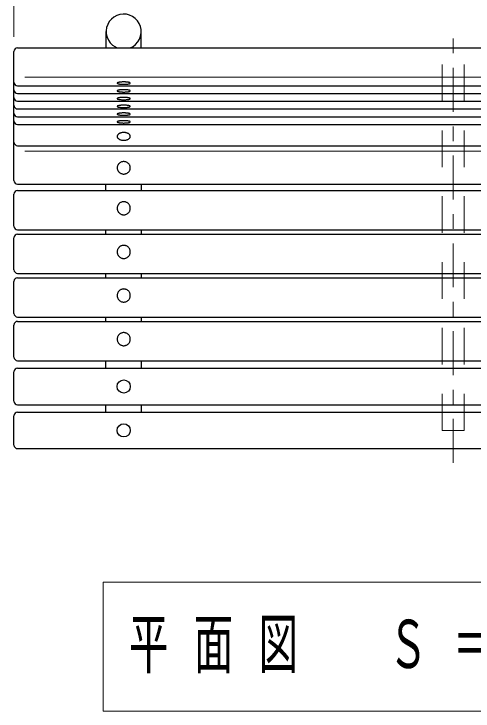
# Model space of a CAD drawing. Units: millimetres on the paper, scale 1:20. Extents: x -365 to 0, y -26 to 257.
# Drawn here: x -295.34 to -263.97, y 173.17 to 220.82 of the extents above; entities that cross this region are included whole.
import ezdxf

# ---------------------------------------------------------------- set-up
doc = ezdxf.new("R2010")
doc.units = ezdxf.units.MM
doc.linetypes.add('USER1', pattern=[4.5, 2.5, -2])
doc.linetypes.add('USER2', pattern=[6, 3, -1, 1, -1])
doc.layers.add('1_20', color=7, linetype='Continuous', lineweight=25)
doc.styles.add('ＭＳ ゴシック', font='')
doc.styles.get('ＭＳ ゴシック').set_extended_font_data('MS Gothic')

msp = doc.modelspace()

# ---------------------------------------------------------------- linework, layer by layer
at = {"layer": '1_20', "lineweight": 13}
for p, q in [((-295.336, 219.252), (-295.336, 231.811)), ((-294.586, 216.489), (-236.086, 216.489)), ((-294.586, 211.437), (-236.086, 211.437)), ((-289.236, 181.967), (-289.236, 173.167)), ((-241.436, 181.967), (-289.236, 181.967)), ((-289.236, 173.167), (-241.436, 173.167))]:
    msp.add_line(p, q, dxfattribs=at)
at = {"layer": '1_20', "linetype": 'USER2', "lineweight": 13}
msp.add_line((-265.336, 190.132), (-265.336, 219.945), dxfattribs=at)
at = {"layer": '1_20'}
for p, q in [((-289.036, 218.502), (-289.036, 219.615)), ((-286.636, 218.502), (-286.636, 219.615)), ((-295.336, 209.436), (-295.336, 218.252)), ((-295.086, 218.502), (-235.586, 218.502)), ((-295.086, 215.91), (-235.586, 215.91)), ((-295.086, 215.381), (-235.586, 215.381)), ((-295.086, 214.851), (-235.586, 214.851)), ((-295.086, 214.322), (-235.586, 214.322)), ((-295.086, 213.792), (-235.586, 213.792)), ((-295.086, 213.263), (-235.586, 213.263)), ((-295.086, 211.814), (-235.586, 211.814)), ((-295.086, 209.186), (-235.586, 209.186)), ((-295.086, 208.753), (-235.586, 208.753)), ((-289.051, 208.753), (-289.051, 209.186)), ((-286.621, 208.753), (-286.621, 209.186)), ((-295.336, 206.316), (-295.336, 208.503)), ((-295.086, 206.066), (-235.586, 206.066)), ((-289.051, 205.77), (-289.051, 206.066)), ((-286.621, 205.77), (-286.621, 206.066)), ((-295.336, 203.334), (-295.336, 205.52)), ((-295.086, 205.77), (-235.586, 205.77)), ((-295.086, 203.084), (-235.586, 203.084)), ((-289.051, 202.788), (-289.051, 203.084)), ((-286.621, 202.788), (-286.621, 203.084)), ((-295.336, 200.351), (-295.336, 202.538)), ((-295.086, 202.788), (-235.586, 202.788)), ((-295.086, 200.101), (-235.586, 200.101)), ((-295.086, 199.805), (-235.586, 199.805)), ((-289.051, 199.805), (-289.051, 200.101)), ((-286.621, 199.805), (-286.621, 200.101)), ((-295.336, 197.368), (-295.336, 199.555)), ((-295.086, 197.118), (-235.586, 197.118)), ((-289.051, 196.603), (-289.051, 197.118)), ((-286.621, 196.603), (-286.621, 197.118)), ((-295.336, 194.353), (-295.336, 196.353)), ((-295.086, 196.603), (-235.586, 196.603)), ((-295.086, 194.103), (-235.586, 194.103)), ((-289.051, 193.603), (-289.051, 194.103)), ((-286.621, 193.603), (-286.621, 194.103)), ((-295.086, 193.603), (-235.586, 193.603)), ((-295.336, 191.353), (-295.336, 193.353)), ((-295.086, 191.103), (-235.586, 191.103))]:
    msp.add_line(p, q, dxfattribs=at)
at = {"layer": '1_20', "linetype": 'USER1', "lineweight": 13}
for p, q in [((-266.086, 192.353), (-266.086, 218.502)), ((-264.586, 192.353), (-264.586, 218.502)), ((-266.086, 192.353), (-264.586, 192.353))]:
    msp.add_line(p, q, dxfattribs=at)
at = {"layer": '1_20'}
msp.add_lwpolyline([(-287.398, 218.502), (-287.199, 218.602), (-287.021, 218.737), (-286.872, 218.903), (-286.756, 219.094), (-286.678, 219.303), (-286.64, 219.522), (-286.643, 219.745), (-286.688, 219.963), (-286.773, 220.17), (-286.895, 220.357), (-287.049, 220.518), (-287.231, 220.648), (-287.433, 220.742), (-287.65, 220.797), (-287.873, 220.81), (-288.095, 220.783), (-288.308, 220.715), (-288.504, 220.608), (-288.678, 220.468), (-288.822, 220.297), (-288.932, 220.103), (-289.003, 219.892), (-289.035, 219.671), (-289.024, 219.449), (-288.973, 219.232), (-288.882, 219.029), (-288.754, 218.845), (-288.595, 218.689), (-288.442, 218.583), (-288.273, 218.501)], dxfattribs=at)
for points in [[(-288.286, 216.091), (-288.284, 216.084), (-288.279, 216.077), (-288.271, 216.07), (-288.259, 216.063), (-288.244, 216.057), (-288.226, 216.051), (-288.205, 216.045), (-288.181, 216.039), (-288.154, 216.034), (-288.125, 216.03), (-288.094, 216.025), (-288.061, 216.022), (-288.026, 216.019), (-287.99, 216.016), (-287.953, 216.014), (-287.914, 216.012), (-287.875, 216.011), (-287.836, 216.011), (-287.797, 216.011), (-287.758, 216.012), (-287.72, 216.014), (-287.682, 216.016), (-287.646, 216.019), (-287.611, 216.022), (-287.578, 216.025), (-287.547, 216.03), (-287.518, 216.034), (-287.491, 216.039), (-287.467, 216.045), (-287.446, 216.051), (-287.428, 216.057), (-287.413, 216.063), (-287.401, 216.07), (-287.393, 216.077), (-287.388, 216.084), (-287.386, 216.091), (-287.388, 216.097), (-287.393, 216.104), (-287.401, 216.111), (-287.413, 216.118), (-287.428, 216.124), (-287.446, 216.13), (-287.467, 216.136), (-287.491, 216.142), (-287.518, 216.147), (-287.547, 216.151), (-287.578, 216.156), (-287.611, 216.159), (-287.646, 216.163), (-287.682, 216.165), (-287.72, 216.167), (-287.758, 216.169), (-287.797, 216.17), (-287.836, 216.17), (-287.875, 216.17), (-287.914, 216.169), (-287.953, 216.167), (-287.99, 216.165), (-288.026, 216.163), (-288.061, 216.159), (-288.094, 216.156), (-288.125, 216.151), (-288.154, 216.147), (-288.181, 216.142), (-288.205, 216.136), (-288.226, 216.13), (-288.244, 216.124), (-288.259, 216.118), (-288.271, 216.111), (-288.279, 216.104), (-288.284, 216.097)], [(-288.286, 215.561), (-288.284, 215.554), (-288.279, 215.547), (-288.271, 215.54), (-288.259, 215.534), (-288.244, 215.527), (-288.226, 215.521), (-288.205, 215.515), (-288.181, 215.51), (-288.154, 215.505), (-288.125, 215.5), (-288.094, 215.496), (-288.061, 215.492), (-288.026, 215.489), (-287.99, 215.486), (-287.953, 215.484), (-287.914, 215.483), (-287.875, 215.482), (-287.836, 215.482), (-287.797, 215.482), (-287.758, 215.483), (-287.72, 215.484), (-287.682, 215.486), (-287.646, 215.489), (-287.611, 215.492), (-287.578, 215.496), (-287.547, 215.5), (-287.518, 215.505), (-287.491, 215.51), (-287.467, 215.515), (-287.446, 215.521), (-287.428, 215.527), (-287.413, 215.534), (-287.401, 215.54), (-287.393, 215.547), (-287.388, 215.554), (-287.386, 215.561), (-287.388, 215.568), (-287.393, 215.575), (-287.401, 215.582), (-287.413, 215.588), (-287.428, 215.595), (-287.446, 215.601), (-287.467, 215.607), (-287.491, 215.612), (-287.518, 215.617), (-287.547, 215.622), (-287.578, 215.626), (-287.611, 215.63), (-287.646, 215.633), (-287.682, 215.636), (-287.72, 215.638), (-287.758, 215.639), (-287.797, 215.64), (-287.836, 215.64), (-287.875, 215.64), (-287.914, 215.639), (-287.953, 215.638), (-287.99, 215.636), (-288.026, 215.633), (-288.061, 215.63), (-288.094, 215.626), (-288.125, 215.622), (-288.154, 215.617), (-288.181, 215.612), (-288.205, 215.607), (-288.226, 215.601), (-288.244, 215.595), (-288.259, 215.588), (-288.271, 215.582), (-288.279, 215.575), (-288.284, 215.568)], [(-288.286, 215.032), (-288.284, 215.025), (-288.279, 215.018), (-288.271, 215.011), (-288.259, 215.004), (-288.244, 214.998), (-288.226, 214.992), (-288.205, 214.986), (-288.181, 214.98), (-288.154, 214.975), (-288.125, 214.971), (-288.094, 214.966), (-288.061, 214.963), (-288.026, 214.96), (-287.99, 214.957), (-287.953, 214.955), (-287.914, 214.953), (-287.875, 214.952), (-287.836, 214.952), (-287.797, 214.952), (-287.758, 214.953), (-287.72, 214.955), (-287.682, 214.957), (-287.646, 214.96), (-287.611, 214.963), (-287.578, 214.966), (-287.547, 214.971), (-287.518, 214.975), (-287.491, 214.98), (-287.467, 214.986), (-287.446, 214.992), (-287.428, 214.998), (-287.413, 215.004), (-287.401, 215.011), (-287.393, 215.018), (-287.388, 215.025), (-287.386, 215.032), (-287.388, 215.038), (-287.393, 215.045), (-287.401, 215.052), (-287.413, 215.059), (-287.428, 215.065), (-287.446, 215.071), (-287.467, 215.077), (-287.491, 215.083), (-287.518, 215.088), (-287.547, 215.092), (-287.578, 215.097), (-287.611, 215.1), (-287.646, 215.104), (-287.682, 215.106), (-287.72, 215.108), (-287.758, 215.11), (-287.797, 215.111), (-287.836, 215.111), (-287.875, 215.111), (-287.914, 215.11), (-287.953, 215.108), (-287.99, 215.106), (-288.026, 215.104), (-288.061, 215.1), (-288.094, 215.097), (-288.125, 215.092), (-288.154, 215.088), (-288.181, 215.083), (-288.205, 215.077), (-288.226, 215.071), (-288.244, 215.065), (-288.259, 215.059), (-288.271, 215.052), (-288.279, 215.045), (-288.284, 215.038)], [(-288.286, 214.502), (-288.284, 214.495), (-288.279, 214.488), (-288.271, 214.481), (-288.259, 214.475), (-288.244, 214.468), (-288.226, 214.462), (-288.205, 214.456), (-288.181, 214.451), (-288.154, 214.446), (-288.125, 214.441), (-288.094, 214.437), (-288.061, 214.433), (-288.026, 214.43), (-287.99, 214.427), (-287.953, 214.425), (-287.914, 214.424), (-287.875, 214.423), (-287.836, 214.423), (-287.797, 214.423), (-287.758, 214.424), (-287.72, 214.425), (-287.682, 214.427), (-287.646, 214.43), (-287.611, 214.433), (-287.578, 214.437), (-287.547, 214.441), (-287.518, 214.446), (-287.491, 214.451), (-287.467, 214.456), (-287.446, 214.462), (-287.428, 214.468), (-287.413, 214.475), (-287.401, 214.481), (-287.393, 214.488), (-287.388, 214.495), (-287.386, 214.502), (-287.388, 214.509), (-287.393, 214.516), (-287.401, 214.523), (-287.413, 214.529), (-287.428, 214.536), (-287.446, 214.542), (-287.467, 214.548), (-287.491, 214.553), (-287.518, 214.558), (-287.547, 214.563), (-287.578, 214.567), (-287.611, 214.571), (-287.646, 214.574), (-287.682, 214.577), (-287.72, 214.579), (-287.758, 214.58), (-287.797, 214.581), (-287.836, 214.581), (-287.875, 214.581), (-287.914, 214.58), (-287.953, 214.579), (-287.99, 214.577), (-288.026, 214.574), (-288.061, 214.571), (-288.094, 214.567), (-288.125, 214.563), (-288.154, 214.558), (-288.181, 214.553), (-288.205, 214.548), (-288.226, 214.542), (-288.244, 214.536), (-288.259, 214.529), (-288.271, 214.523), (-288.279, 214.516), (-288.284, 214.509)], [(-288.286, 213.973), (-288.284, 213.966), (-288.279, 213.959), (-288.271, 213.952), (-288.259, 213.945), (-288.244, 213.939), (-288.226, 213.933), (-288.205, 213.927), (-288.181, 213.921), (-288.154, 213.916), (-288.125, 213.912), (-288.094, 213.907), (-288.061, 213.904), (-288.026, 213.901), (-287.99, 213.898), (-287.953, 213.896), (-287.914, 213.894), (-287.875, 213.893), (-287.836, 213.893), (-287.797, 213.893), (-287.758, 213.894), (-287.72, 213.896), (-287.682, 213.898), (-287.646, 213.901), (-287.611, 213.904), (-287.578, 213.907), (-287.547, 213.912), (-287.518, 213.916), (-287.491, 213.921), (-287.467, 213.927), (-287.446, 213.933), (-287.428, 213.939), (-287.413, 213.945), (-287.401, 213.952), (-287.393, 213.959), (-287.388, 213.966), (-287.386, 213.973), (-287.388, 213.979), (-287.393, 213.986), (-287.401, 213.993), (-287.413, 214), (-287.428, 214.006), (-287.446, 214.012), (-287.467, 214.018), (-287.491, 214.024), (-287.518, 214.029), (-287.547, 214.033), (-287.578, 214.038), (-287.611, 214.041), (-287.646, 214.044), (-287.682, 214.047), (-287.72, 214.049), (-287.758, 214.051), (-287.797, 214.052), (-287.836, 214.052), (-287.875, 214.052), (-287.914, 214.051), (-287.953, 214.049), (-287.99, 214.047), (-288.026, 214.044), (-288.061, 214.041), (-288.094, 214.038), (-288.125, 214.033), (-288.154, 214.029), (-288.181, 214.024), (-288.205, 214.018), (-288.226, 214.012), (-288.244, 214.006), (-288.259, 214), (-288.271, 213.993), (-288.279, 213.986), (-288.284, 213.979)], [(-288.286, 213.443), (-288.284, 213.436), (-288.279, 213.429), (-288.271, 213.422), (-288.259, 213.416), (-288.244, 213.409), (-288.226, 213.403), (-288.205, 213.397), (-288.181, 213.392), (-288.154, 213.387), (-288.125, 213.382), (-288.094, 213.378), (-288.061, 213.374), (-288.026, 213.371), (-287.99, 213.368), (-287.953, 213.366), (-287.914, 213.365), (-287.875, 213.364), (-287.836, 213.364), (-287.797, 213.364), (-287.758, 213.365), (-287.72, 213.366), (-287.682, 213.368), (-287.646, 213.371), (-287.611, 213.374), (-287.578, 213.378), (-287.547, 213.382), (-287.518, 213.387), (-287.491, 213.392), (-287.467, 213.397), (-287.446, 213.403), (-287.428, 213.409), (-287.413, 213.416), (-287.401, 213.422), (-287.393, 213.429), (-287.388, 213.436), (-287.386, 213.443), (-287.388, 213.45), (-287.393, 213.457), (-287.401, 213.464), (-287.413, 213.47), (-287.428, 213.477), (-287.446, 213.483), (-287.467, 213.489), (-287.491, 213.494), (-287.518, 213.499), (-287.547, 213.504), (-287.578, 213.508), (-287.611, 213.512), (-287.646, 213.515), (-287.682, 213.518), (-287.72, 213.52), (-287.758, 213.521), (-287.797, 213.522), (-287.836, 213.522), (-287.875, 213.522), (-287.914, 213.521), (-287.953, 213.52), (-287.99, 213.518), (-288.026, 213.515), (-288.061, 213.512), (-288.094, 213.508), (-288.125, 213.504), (-288.154, 213.499), (-288.181, 213.494), (-288.205, 213.489), (-288.226, 213.483), (-288.244, 213.477), (-288.259, 213.47), (-288.271, 213.464), (-288.279, 213.457), (-288.284, 213.45)], [(-288.286, 212.45), (-288.284, 212.427), (-288.279, 212.404), (-288.271, 212.381), (-288.259, 212.359), (-288.244, 212.338), (-288.226, 212.318), (-288.205, 212.298), (-288.181, 212.28), (-288.154, 212.263), (-288.125, 212.247), (-288.094, 212.233), (-288.061, 212.221), (-288.026, 212.21), (-287.99, 212.201), (-287.953, 212.194), (-287.914, 212.189), (-287.875, 212.186), (-287.836, 212.185), (-287.797, 212.186), (-287.758, 212.189), (-287.72, 212.194), (-287.682, 212.201), (-287.646, 212.21), (-287.611, 212.221), (-287.578, 212.233), (-287.547, 212.247), (-287.518, 212.263), (-287.491, 212.28), (-287.467, 212.298), (-287.446, 212.318), (-287.428, 212.338), (-287.413, 212.359), (-287.401, 212.381), (-287.393, 212.404), (-287.388, 212.427), (-287.386, 212.45), (-287.388, 212.473), (-287.393, 212.496), (-287.401, 212.518), (-287.413, 212.54), (-287.428, 212.562), (-287.446, 212.582), (-287.467, 212.602), (-287.491, 212.62), (-287.518, 212.637), (-287.547, 212.652), (-287.578, 212.667), (-287.611, 212.679), (-287.646, 212.69), (-287.682, 212.698), (-287.72, 212.705), (-287.758, 212.71), (-287.797, 212.713), (-287.836, 212.714), (-287.875, 212.713), (-287.914, 212.71), (-287.953, 212.705), (-287.99, 212.698), (-288.026, 212.69), (-288.061, 212.679), (-288.094, 212.667), (-288.125, 212.652), (-288.154, 212.637), (-288.181, 212.62), (-288.205, 212.602), (-288.226, 212.582), (-288.244, 212.562), (-288.259, 212.54), (-288.271, 212.518), (-288.279, 212.496), (-288.284, 212.473)], [(-288.286, 210.301), (-288.284, 210.263), (-288.279, 210.227), (-288.271, 210.19), (-288.259, 210.155), (-288.244, 210.121), (-288.226, 210.088), (-288.205, 210.056), (-288.181, 210.027), (-288.154, 210), (-288.125, 209.975), (-288.094, 209.952), (-288.061, 209.932), (-288.026, 209.915), (-287.99, 209.901), (-287.953, 209.89), (-287.914, 209.881), (-287.875, 209.877), (-287.836, 209.875), (-287.797, 209.877), (-287.758, 209.881), (-287.72, 209.89), (-287.682, 209.901), (-287.646, 209.915), (-287.611, 209.932), (-287.578, 209.952), (-287.547, 209.975), (-287.518, 210), (-287.491, 210.027), (-287.467, 210.056), (-287.446, 210.088), (-287.428, 210.121), (-287.413, 210.155), (-287.401, 210.19), (-287.393, 210.227), (-287.388, 210.263), (-287.386, 210.301), (-287.388, 210.338), (-287.393, 210.374), (-287.401, 210.411), (-287.413, 210.446), (-287.428, 210.48), (-287.446, 210.513), (-287.467, 210.545), (-287.491, 210.574), (-287.518, 210.601), (-287.547, 210.626), (-287.578, 210.649), (-287.611, 210.669), (-287.646, 210.686), (-287.682, 210.7), (-287.72, 210.712), (-287.758, 210.72), (-287.797, 210.724), (-287.836, 210.726), (-287.875, 210.724), (-287.914, 210.72), (-287.953, 210.712), (-287.99, 210.7), (-288.026, 210.686), (-288.061, 210.669), (-288.094, 210.649), (-288.125, 210.626), (-288.154, 210.601), (-288.181, 210.574), (-288.205, 210.545), (-288.226, 210.513), (-288.244, 210.48), (-288.259, 210.446), (-288.271, 210.411), (-288.279, 210.374), (-288.284, 210.338)], [(-288.286, 207.535), (-288.284, 207.496), (-288.279, 207.458), (-288.271, 207.42), (-288.259, 207.382), (-288.244, 207.346), (-288.226, 207.312), (-288.205, 207.279), (-288.181, 207.248), (-288.154, 207.219), (-288.125, 207.193), (-288.094, 207.169), (-288.061, 207.148), (-288.026, 207.13), (-287.99, 207.115), (-287.953, 207.103), (-287.914, 207.095), (-287.875, 207.09), (-287.836, 207.088), (-287.797, 207.09), (-287.758, 207.095), (-287.72, 207.103), (-287.682, 207.115), (-287.646, 207.13), (-287.611, 207.148), (-287.578, 207.169), (-287.547, 207.193), (-287.518, 207.219), (-287.491, 207.248), (-287.467, 207.279), (-287.446, 207.312), (-287.428, 207.346), (-287.413, 207.382), (-287.401, 207.42), (-287.393, 207.458), (-287.388, 207.496), (-287.386, 207.535), (-287.388, 207.574), (-287.393, 207.613), (-287.401, 207.651), (-287.413, 207.689), (-287.428, 207.725), (-287.446, 207.759), (-287.467, 207.792), (-287.491, 207.823), (-287.518, 207.852), (-287.547, 207.878), (-287.578, 207.902), (-287.611, 207.923), (-287.646, 207.941), (-287.682, 207.956), (-287.72, 207.968), (-287.758, 207.976), (-287.797, 207.981), (-287.836, 207.983), (-287.875, 207.981), (-287.914, 207.976), (-287.953, 207.968), (-287.99, 207.956), (-288.026, 207.941), (-288.061, 207.923), (-288.094, 207.902), (-288.125, 207.878), (-288.154, 207.852), (-288.181, 207.823), (-288.205, 207.792), (-288.226, 207.759), (-288.244, 207.725), (-288.259, 207.689), (-288.271, 207.651), (-288.279, 207.613), (-288.284, 207.574)], [(-288.286, 204.553), (-288.284, 204.514), (-288.279, 204.475), (-288.271, 204.437), (-288.259, 204.4), (-288.244, 204.364), (-288.226, 204.329), (-288.205, 204.296), (-288.181, 204.265), (-288.154, 204.236), (-288.125, 204.21), (-288.094, 204.186), (-288.061, 204.165), (-288.026, 204.147), (-287.99, 204.132), (-287.953, 204.121), (-287.914, 204.112), (-287.875, 204.107), (-287.836, 204.105), (-287.797, 204.107), (-287.758, 204.112), (-287.72, 204.121), (-287.682, 204.132), (-287.646, 204.147), (-287.611, 204.165), (-287.578, 204.186), (-287.547, 204.21), (-287.518, 204.236), (-287.491, 204.265), (-287.467, 204.296), (-287.446, 204.329), (-287.428, 204.364), (-287.413, 204.4), (-287.401, 204.437), (-287.393, 204.475), (-287.388, 204.514), (-287.386, 204.553), (-287.388, 204.592), (-287.393, 204.631), (-287.401, 204.669), (-287.413, 204.706), (-287.428, 204.742), (-287.446, 204.777), (-287.467, 204.809), (-287.491, 204.84), (-287.518, 204.869), (-287.547, 204.896), (-287.578, 204.919), (-287.611, 204.94), (-287.646, 204.958), (-287.682, 204.973), (-287.72, 204.985), (-287.758, 204.993), (-287.797, 204.999), (-287.836, 205), (-287.875, 204.999), (-287.914, 204.993), (-287.953, 204.985), (-287.99, 204.973), (-288.026, 204.958), (-288.061, 204.94), (-288.094, 204.919), (-288.125, 204.896), (-288.154, 204.869), (-288.181, 204.84), (-288.205, 204.809), (-288.226, 204.777), (-288.244, 204.742), (-288.259, 204.706), (-288.271, 204.669), (-288.279, 204.631), (-288.284, 204.592)], [(-288.286, 201.57), (-288.284, 201.531), (-288.279, 201.493), (-288.271, 201.454), (-288.259, 201.417), (-288.244, 201.381), (-288.226, 201.347), (-288.205, 201.314), (-288.181, 201.283), (-288.154, 201.254), (-288.125, 201.228), (-288.094, 201.204), (-288.061, 201.183), (-288.026, 201.165), (-287.99, 201.15), (-287.953, 201.138), (-287.914, 201.13), (-287.875, 201.125), (-287.836, 201.123), (-287.797, 201.125), (-287.758, 201.13), (-287.72, 201.138), (-287.682, 201.15), (-287.646, 201.165), (-287.611, 201.183), (-287.578, 201.204), (-287.547, 201.228), (-287.518, 201.254), (-287.491, 201.283), (-287.467, 201.314), (-287.446, 201.347), (-287.428, 201.381), (-287.413, 201.417), (-287.401, 201.454), (-287.393, 201.493), (-287.388, 201.531), (-287.386, 201.57), (-287.388, 201.609), (-287.393, 201.648), (-287.401, 201.686), (-287.413, 201.723), (-287.428, 201.759), (-287.446, 201.794), (-287.467, 201.827), (-287.491, 201.858), (-287.518, 201.887), (-287.547, 201.913), (-287.578, 201.937), (-287.611, 201.958), (-287.646, 201.976), (-287.682, 201.991), (-287.72, 202.002), (-287.758, 202.011), (-287.797, 202.016), (-287.836, 202.018), (-287.875, 202.016), (-287.914, 202.011), (-287.953, 202.002), (-287.99, 201.991), (-288.026, 201.976), (-288.061, 201.958), (-288.094, 201.937), (-288.125, 201.913), (-288.154, 201.887), (-288.181, 201.858), (-288.205, 201.827), (-288.226, 201.794), (-288.244, 201.759), (-288.259, 201.723), (-288.271, 201.686), (-288.279, 201.648), (-288.284, 201.609)], [(-288.286, 198.588), (-288.284, 198.549), (-288.279, 198.51), (-288.271, 198.472), (-288.259, 198.435), (-288.244, 198.398), (-288.226, 198.364), (-288.205, 198.331), (-288.181, 198.3), (-288.154, 198.271), (-288.125, 198.245), (-288.094, 198.221), (-288.061, 198.2), (-288.026, 198.182), (-287.99, 198.167), (-287.953, 198.155), (-287.914, 198.147), (-287.875, 198.142), (-287.836, 198.14), (-287.797, 198.142), (-287.758, 198.147), (-287.72, 198.155), (-287.682, 198.167), (-287.646, 198.182), (-287.611, 198.2), (-287.578, 198.221), (-287.547, 198.245), (-287.518, 198.271), (-287.491, 198.3), (-287.467, 198.331), (-287.446, 198.364), (-287.428, 198.398), (-287.413, 198.435), (-287.401, 198.472), (-287.393, 198.51), (-287.388, 198.549), (-287.386, 198.588), (-287.388, 198.627), (-287.393, 198.665), (-287.401, 198.703), (-287.413, 198.741), (-287.428, 198.777), (-287.446, 198.811), (-287.467, 198.844), (-287.491, 198.875), (-287.518, 198.904), (-287.547, 198.93), (-287.578, 198.954), (-287.611, 198.975), (-287.646, 198.993), (-287.682, 199.008), (-287.72, 199.02), (-287.758, 199.028), (-287.797, 199.033), (-287.836, 199.035), (-287.875, 199.033), (-287.914, 199.028), (-287.953, 199.02), (-287.99, 199.008), (-288.026, 198.993), (-288.061, 198.975), (-288.094, 198.954), (-288.125, 198.93), (-288.154, 198.904), (-288.181, 198.875), (-288.205, 198.844), (-288.226, 198.811), (-288.244, 198.777), (-288.259, 198.741), (-288.271, 198.703), (-288.279, 198.665), (-288.284, 198.627)]]:
    msp.add_lwpolyline(points, close=True, dxfattribs=at)
for centre in [(-287.836, 195.353), (-287.836, 192.353)]:
    msp.add_circle(centre, 0.45, dxfattribs=at)
for centre, start, end in [((-295.086, 218.252), 89.9999, 179.9999), ((-295.086, 216.16), 179.9999, 270), ((-295.086, 215.631), 179.9999, 270), ((-295.086, 215.101), 179.9999, 270), ((-295.086, 214.572), 179.9999, 270), ((-295.086, 214.042), 179.9999, 270), ((-295.086, 213.513), 179.9999, 270), ((-295.086, 212.064), 179.9999, 270), ((-295.086, 209.436), 179.9999, 270), ((-295.086, 208.503), 89.9999, 179.9999), ((-295.086, 206.316), 179.9999, 270), ((-295.086, 205.52), 89.9999, 179.9999), ((-295.086, 203.334), 179.9999, 270), ((-295.086, 202.538), 89.9999, 179.9999), ((-295.086, 200.351), 179.9999, 270), ((-295.086, 199.555), 89.9999, 179.9999), ((-295.086, 197.368), 179.9999, 270), ((-295.086, 196.353), 89.9999, 179.9999), ((-295.086, 194.353), 179.9999, 270), ((-295.086, 193.353), 89.9999, 179.9999), ((-295.086, 191.353), 179.9999, 270)]:
    msp.add_arc(centre, 0.25, start, end, dxfattribs=at)

# ---------------------------------------------------------------- texts
at = {"layer": '1_20', "insert": (-265.336, 177.567), "char_height": 3.299, "attachment_point": 5, "style": 'ＭＳ ゴシック'}
msp.add_mtext('\\T1.64;\\W0.6;平面図\u3000Ｓ＝１／２０', dxfattribs=at)

doc.saveas('drawing.dxf')
